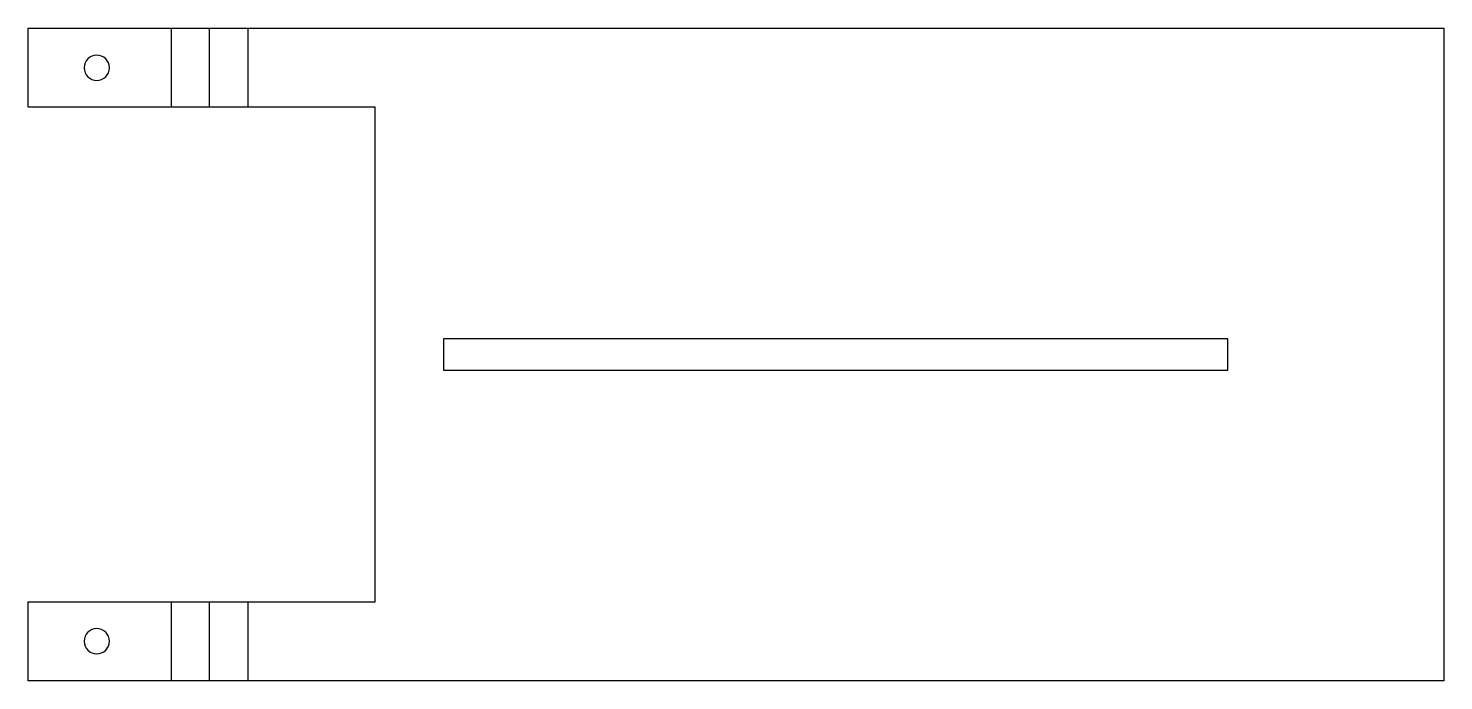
# Model space of a CAD drawing. Header units: millimetres. Extents: x 0 to 134, y 0 to 62.
import ezdxf

# ---------------------------------------------------------------- set-up
doc = ezdxf.new("R2010")
doc.units = ezdxf.units.MM

msp = doc.modelspace()

# ---------------------------------------------------------------- linework, layer by layer
at = {"layer": 'BEND'}
for p, q in [((17.22, 54.5), (17.22, 62)), ((17.22, 0), (17.22, 7.5))]:
    msp.add_line(p, q, dxfattribs=at)
at = {"layer": 'BEND_EXTENT'}
for p, q in [((13.6, 54.5), (13.6, 62)), ((20.84, 62), (20.84, 54.5)), ((13.6, 0), (13.6, 7.5)), ((20.84, 7.5), (20.84, 0))]:
    msp.add_line(p, q, dxfattribs=at)
at = {"layer": 'INTERIOR_PROFILES'}
msp.add_lwpolyline([(113.94, 29.5), (113.94, 32.5), (39.44, 32.5), (39.44, 29.5)], close=True, dxfattribs=at)
at = {"layer": 'INTERIOR_PROFILES', "extrusion": (0, 0, -1)}
for centre in [(-6.5, 58.25), (-6.5, 3.75)]:
    msp.add_circle(centre, 1.2, dxfattribs=at)
at = {"layer": 'OUTER_PROFILES'}
msp.add_lwpolyline([(32.94, 7.5), (32.94, 54.5), (0, 54.5), (0, 62), (134.44, 62), (134.44, 0), (0, 0), (0, 7.5)], close=True, dxfattribs=at)

doc.saveas('drawing.dxf')
